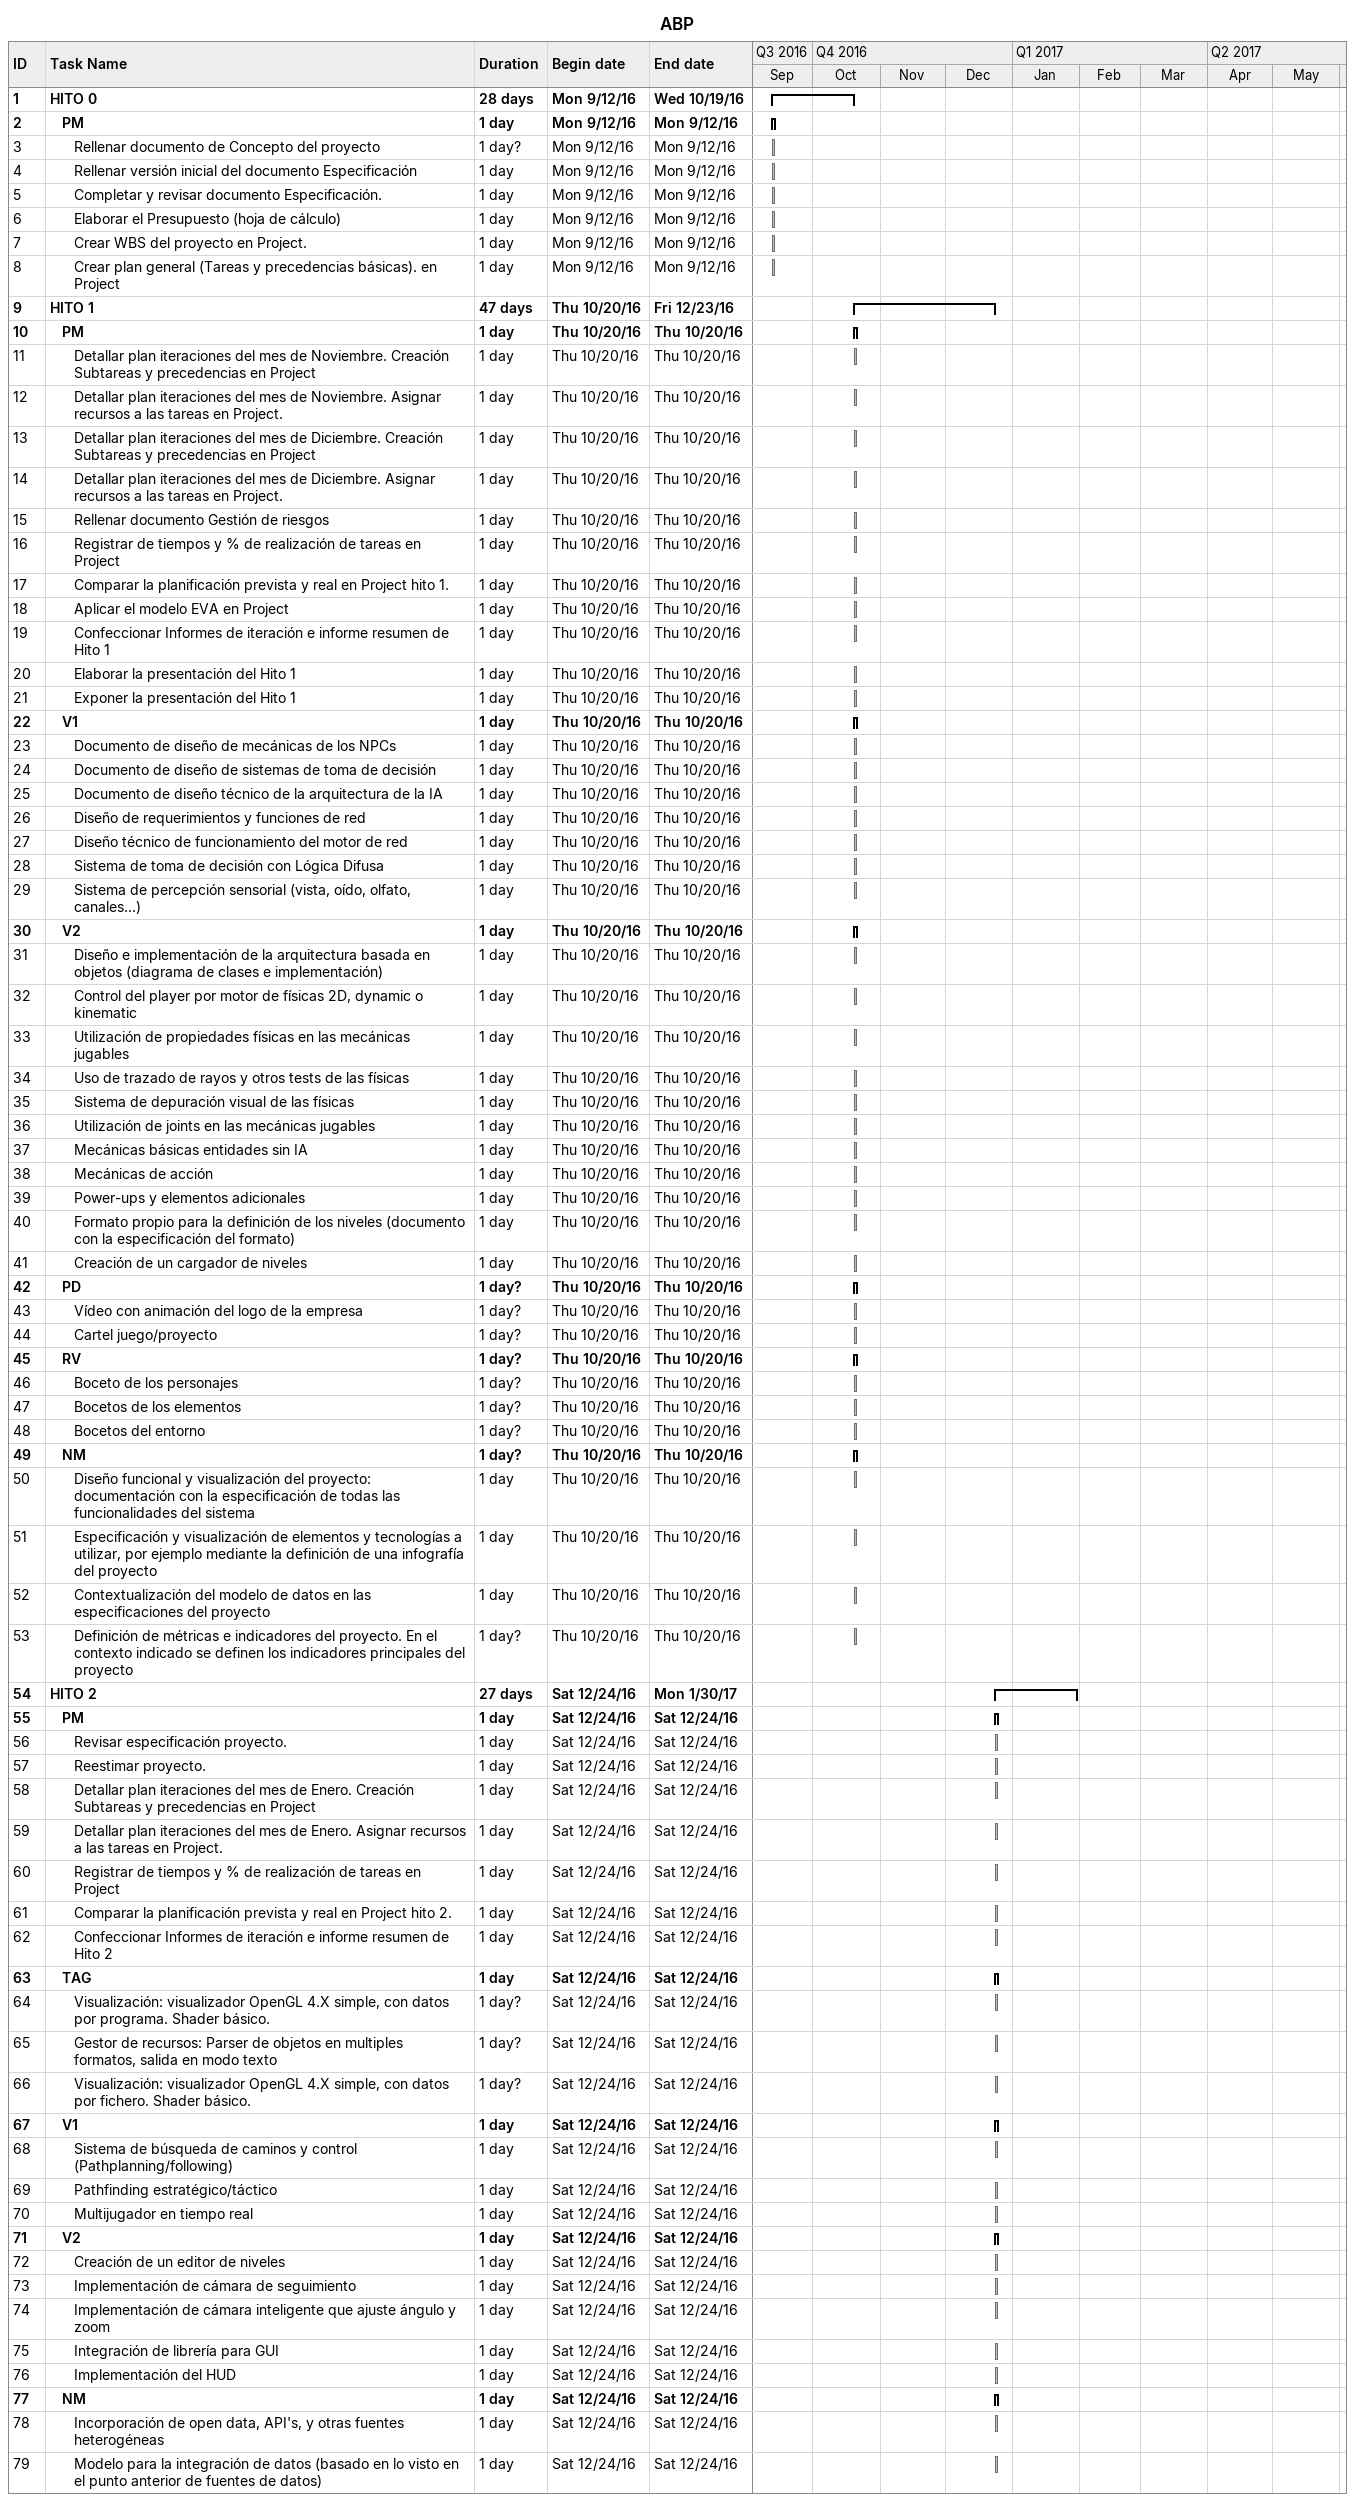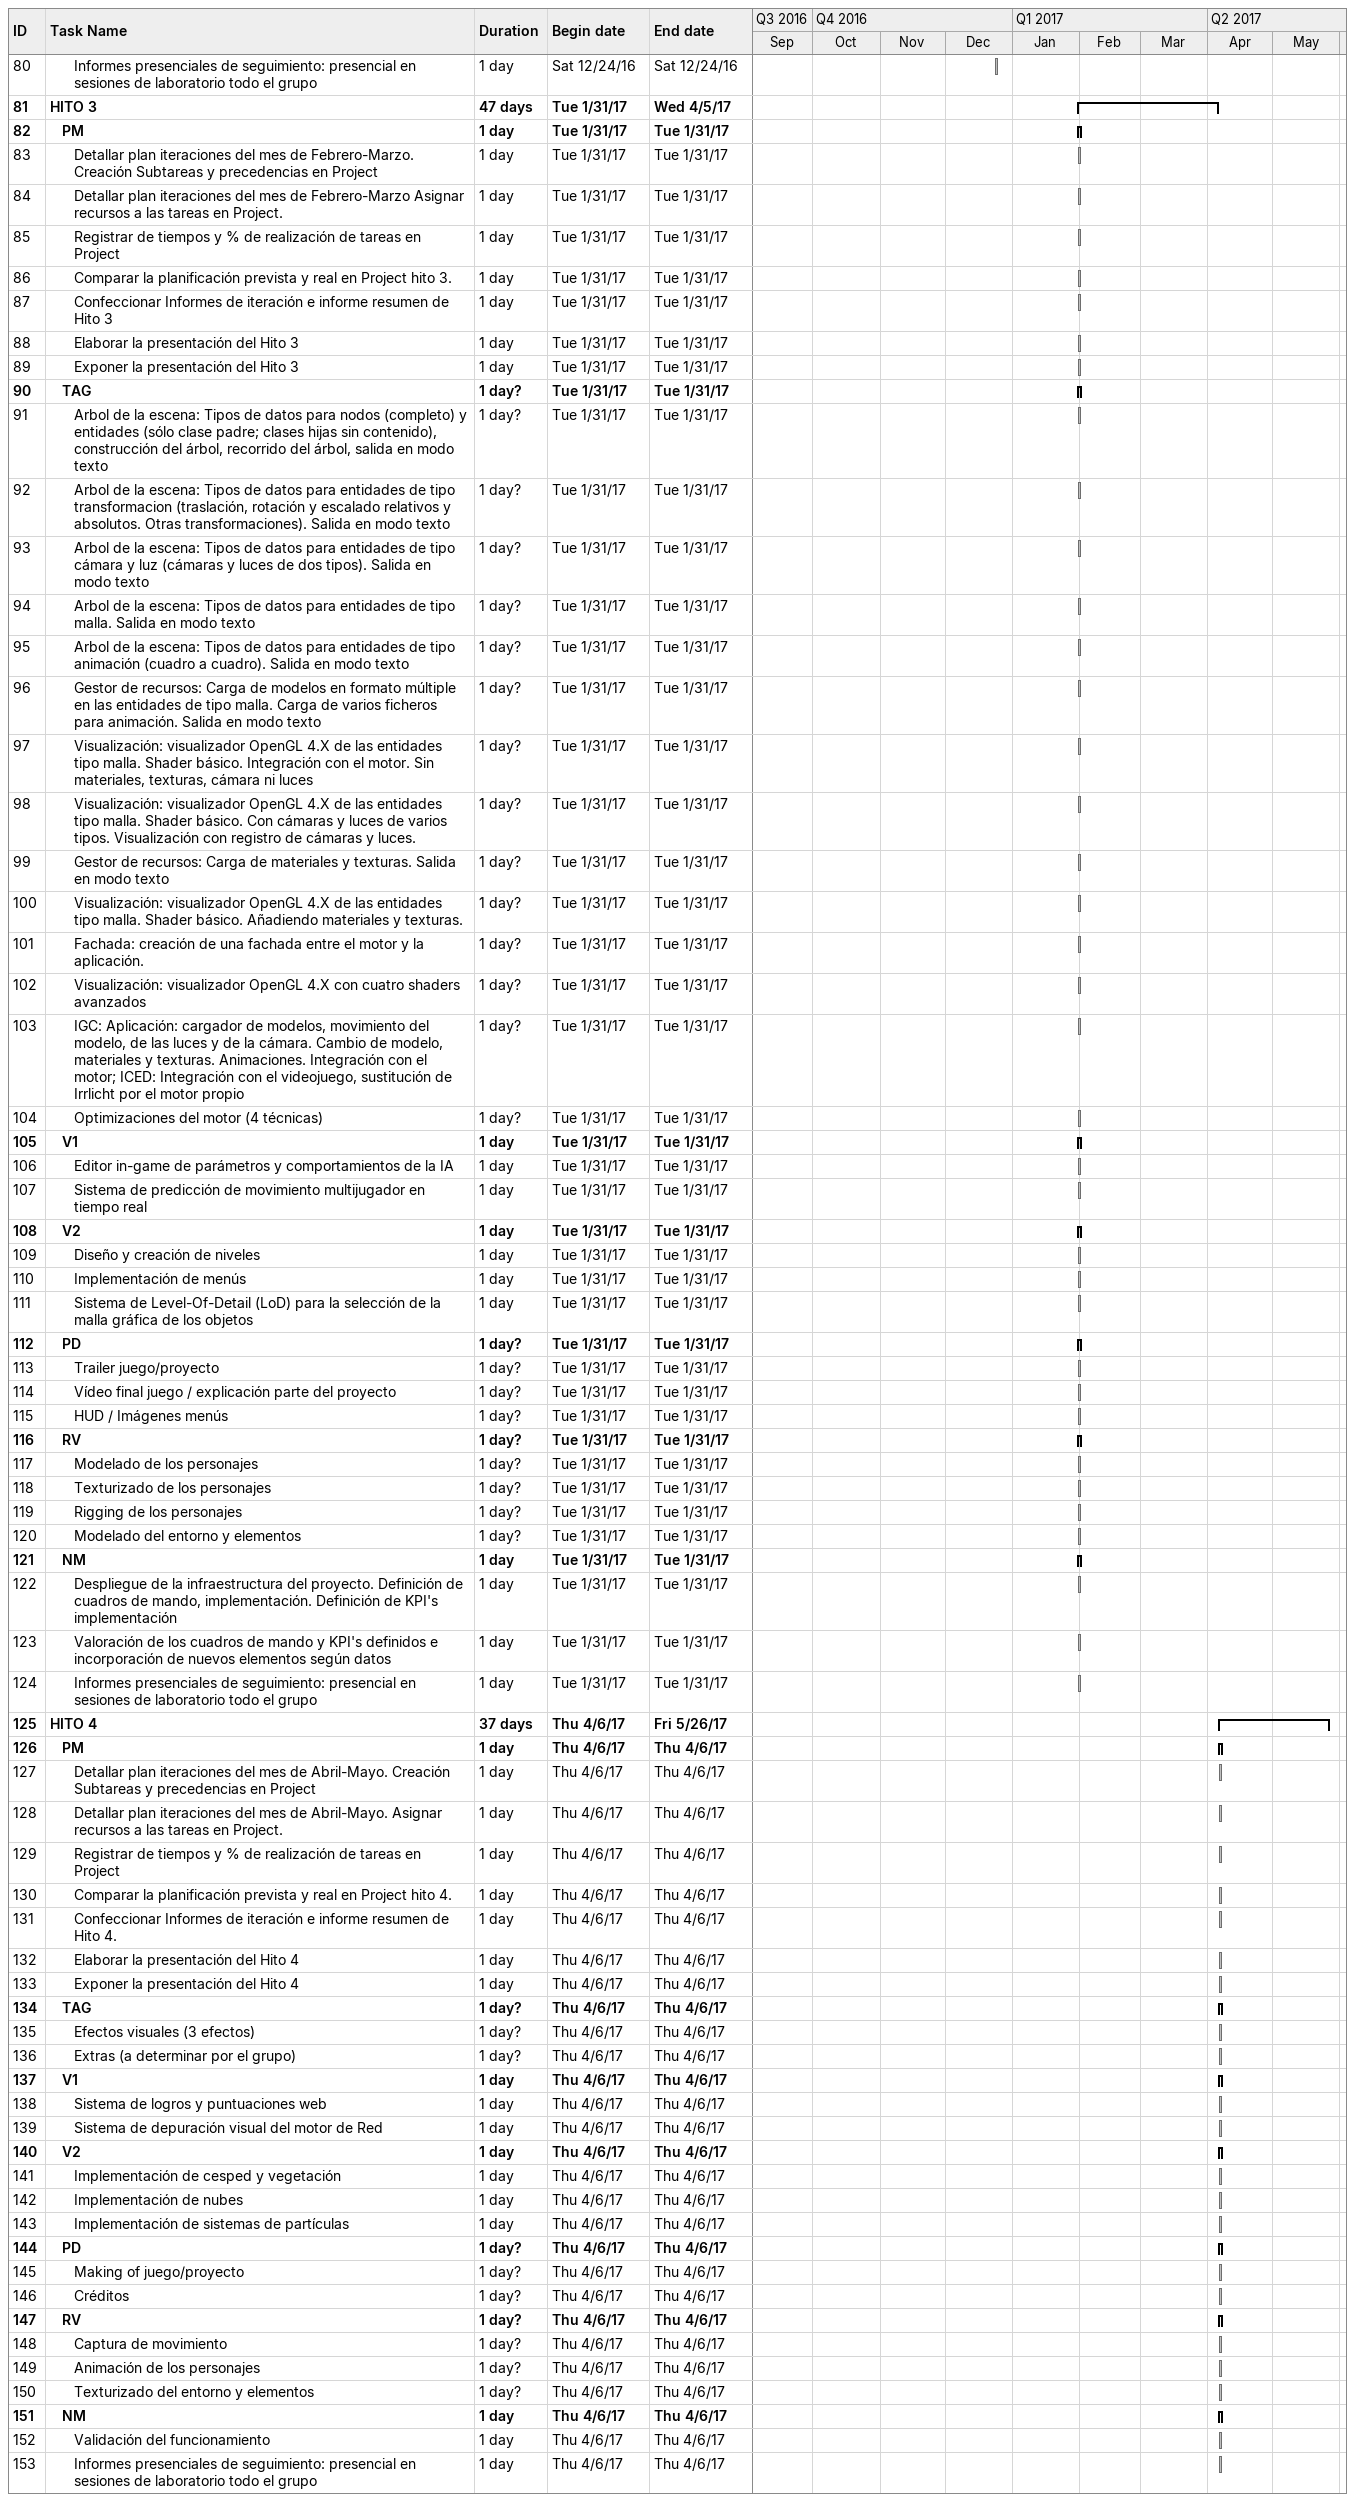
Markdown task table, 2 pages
ABP

| ID | Level | Task | Duration | Start | Finish |
|---|---|---|---|---|---|
| 1 | 1 | **HITO 0** | 28d | 2016-09-12 | 2016-10-19 |
| 2 | 2 | **PM** | 1d | 2016-09-12 | 2016-09-12 |
| 3 | 3 | Rellenar documento de Concepto del proyecto | 1d? | 2016-09-12 | 2016-09-12 |
| 4 | 3 | Rellenar versión inicial del documento Especificación | 1d | 2016-09-12 | 2016-09-12 |
| 5 | 3 | Completar y revisar documento Especificación. | 1d | 2016-09-12 | 2016-09-12 |
| 6 | 3 | Elaborar el Presupuesto (hoja de cálculo) | 1d | 2016-09-12 | 2016-09-12 |
| 7 | 3 | Crear WBS del proyecto en Project. | 1d | 2016-09-12 | 2016-09-12 |
| 8 | 3 | Crear plan general (Tareas y precedencias básicas). en Project | 1d | 2016-09-12 | 2016-09-12 |
| 9 | 1 | **HITO 1** | 47d | 2016-10-20 | 2016-12-23 |
| 10 | 2 | **PM** | 1d | 2016-10-20 | 2016-10-20 |
| 11 | 3 | Detallar plan iteraciones del mes de Noviembre. Creación Subtareas y precedencias en Project | 1d | 2016-10-20 | 2016-10-20 |
| 12 | 3 | Detallar plan iteraciones del mes de Noviembre. Asignar recursos a las tareas en Project. | 1d | 2016-10-20 | 2016-10-20 |
| 13 | 3 | Detallar plan iteraciones del mes de Diciembre. Creación Subtareas y precedencias en Project | 1d | 2016-10-20 | 2016-10-20 |
| 14 | 3 | Detallar plan iteraciones del mes de Diciembre. Asignar recursos a las tareas en Project. | 1d | 2016-10-20 | 2016-10-20 |
| 15 | 3 | Rellenar documento Gestión de riesgos | 1d | 2016-10-20 | 2016-10-20 |
| 16 | 3 | Registrar de tiempos y % de realización de tareas en Project | 1d | 2016-10-20 | 2016-10-20 |
| 17 | 3 | Comparar la planificación prevista y real en Project hito 1. | 1d | 2016-10-20 | 2016-10-20 |
| 18 | 3 | Aplicar el modelo EVA en Project | 1d | 2016-10-20 | 2016-10-20 |
| 19 | 3 | Confeccionar Informes de iteración e informe resumen de Hito 1 | 1d | 2016-10-20 | 2016-10-20 |
| 20 | 3 | Elaborar la presentación del Hito 1 | 1d | 2016-10-20 | 2016-10-20 |
| 21 | 3 | Exponer la presentación del Hito 1 | 1d | 2016-10-20 | 2016-10-20 |
| 22 | 2 | **V1** | 1d | 2016-10-20 | 2016-10-20 |
| 23 | 3 | Documento de diseño de mecánicas de los NPCs | 1d | 2016-10-20 | 2016-10-20 |
| 24 | 3 | Documento de diseño de sistemas de toma de decisión | 1d | 2016-10-20 | 2016-10-20 |
| 25 | 3 | Documento de diseño técnico de la arquitectura de la IA | 1d | 2016-10-20 | 2016-10-20 |
| 26 | 3 | Diseño de requerimientos y funciones de red | 1d | 2016-10-20 | 2016-10-20 |
| 27 | 3 | Diseño técnico de funcionamiento del motor de red | 1d | 2016-10-20 | 2016-10-20 |
| 28 | 3 | Sistema de toma de decisión con Lógica Difusa | 1d | 2016-10-20 | 2016-10-20 |
| 29 | 3 | Sistema de percepción sensorial (vista, oído, olfato, canales…) | 1d | 2016-10-20 | 2016-10-20 |
| 30 | 2 | **V2** | 1d | 2016-10-20 | 2016-10-20 |
| 31 | 3 | Diseño e implementación de la arquitectura basada en objetos (diagrama de clases e implementación) | 1d | 2016-10-20 | 2016-10-20 |
| 32 | 3 | Control del player por motor de físicas 2D, dynamic o kinematic | 1d | 2016-10-20 | 2016-10-20 |
| 33 | 3 | Utilización de propiedades físicas en las mecánicas jugables | 1d | 2016-10-20 | 2016-10-20 |
| 34 | 3 | Uso de trazado de rayos y otros tests de las físicas | 1d | 2016-10-20 | 2016-10-20 |
| 35 | 3 | Sistema de depuración visual de las físicas | 1d | 2016-10-20 | 2016-10-20 |
| 36 | 3 | Utilización de joints en las mecánicas jugables | 1d | 2016-10-20 | 2016-10-20 |
| 37 | 3 | Mecánicas básicas entidades sin IA | 1d | 2016-10-20 | 2016-10-20 |
| 38 | 3 | Mecánicas de acción | 1d | 2016-10-20 | 2016-10-20 |
| 39 | 3 | Power-ups y elementos adicionales | 1d | 2016-10-20 | 2016-10-20 |
| 40 | 3 | Formato propio para la definición de los niveles (documento con la especificación del formato) | 1d | 2016-10-20 | 2016-10-20 |
| 41 | 3 | Creación de un cargador de niveles | 1d | 2016-10-20 | 2016-10-20 |
| 42 | 2 | **PD** | 1d? | 2016-10-20 | 2016-10-20 |
| 43 | 3 | Vídeo con animación del logo de la empresa | 1d? | 2016-10-20 | 2016-10-20 |
| 44 | 3 | Cartel juego/proyecto | 1d? | 2016-10-20 | 2016-10-20 |
| 45 | 2 | **RV** | 1d? | 2016-10-20 | 2016-10-20 |
| 46 | 3 | Boceto de los personajes | 1d? | 2016-10-20 | 2016-10-20 |
| 47 | 3 | Bocetos de los elementos | 1d? | 2016-10-20 | 2016-10-20 |
| 48 | 3 | Bocetos del entorno | 1d? | 2016-10-20 | 2016-10-20 |
| 49 | 2 | **NM** | 1d? | 2016-10-20 | 2016-10-20 |
| 50 | 3 | Diseño funcional y visualización del proyecto: documentación con la especificación de todas las funcionalidades del sistema | 1d | 2016-10-20 | 2016-10-20 |
| 51 | 3 | Especificación y visualización de elementos y tecnologías a utilizar, por ejemplo mediante la definición de una infografía del proyecto | 1d | 2016-10-20 | 2016-10-20 |
| 52 | 3 | Contextualización del modelo de datos en las especificaciones del proyecto | 1d | 2016-10-20 | 2016-10-20 |
| 53 | 3 | Definición de métricas e indicadores del proyecto. En el contexto indicado se definen los indicadores principales del proyecto | 1d? | 2016-10-20 | 2016-10-20 |
| 54 | 1 | **HITO 2** | 27d | 2016-12-24 | 2017-01-30 |
| 55 | 2 | **PM** | 1d | 2016-12-24 | 2016-12-24 |
| 56 | 3 | Revisar especificación proyecto. | 1d | 2016-12-24 | 2016-12-24 |
| 57 | 3 | Reestimar proyecto. | 1d | 2016-12-24 | 2016-12-24 |
| 58 | 3 | Detallar plan iteraciones del mes de Enero. Creación Subtareas y precedencias en Project | 1d | 2016-12-24 | 2016-12-24 |
| 59 | 3 | Detallar plan iteraciones del mes de Enero. Asignar recursos a las tareas en Project. | 1d | 2016-12-24 | 2016-12-24 |
| 60 | 3 | Registrar de tiempos y % de realización de tareas en Project | 1d | 2016-12-24 | 2016-12-24 |
| 61 | 3 | Comparar la planificación prevista y real en Project hito 2. | 1d | 2016-12-24 | 2016-12-24 |
| 62 | 3 | Confeccionar Informes de iteración e informe resumen de Hito 2 | 1d | 2016-12-24 | 2016-12-24 |
| 63 | 2 | **TAG** | 1d | 2016-12-24 | 2016-12-24 |
| 64 | 3 | Visualización: visualizador OpenGL 4.X simple, con datos por programa. Shader básico. | 1d? | 2016-12-24 | 2016-12-24 |
| 65 | 3 | Gestor de recursos: Parser de objetos en multiples formatos, salida en modo texto | 1d? | 2016-12-24 | 2016-12-24 |
| 66 | 3 | Visualización: visualizador OpenGL 4.X simple, con datos por fichero. Shader básico. | 1d? | 2016-12-24 | 2016-12-24 |
| 67 | 2 | **V1** | 1d | 2016-12-24 | 2016-12-24 |
| 68 | 3 | Sistema de búsqueda de caminos y control (Pathplanning/following) | 1d | 2016-12-24 | 2016-12-24 |
| 69 | 3 | Pathfinding estratégico/táctico | 1d | 2016-12-24 | 2016-12-24 |
| 70 | 3 | Multijugador en tiempo real | 1d | 2016-12-24 | 2016-12-24 |
| 71 | 2 | **V2** | 1d | 2016-12-24 | 2016-12-24 |
| 72 | 3 | Creación de un editor de niveles | 1d | 2016-12-24 | 2016-12-24 |
| 73 | 3 | Implementación de cámara de seguimiento | 1d | 2016-12-24 | 2016-12-24 |
| 74 | 3 | Implementación de cámara inteligente que ajuste ángulo y zoom | 1d | 2016-12-24 | 2016-12-24 |
| 75 | 3 | Integración de librería para GUI | 1d | 2016-12-24 | 2016-12-24 |
| 76 | 3 | Implementación del HUD | 1d | 2016-12-24 | 2016-12-24 |
| 77 | 2 | **NM** | 1d | 2016-12-24 | 2016-12-24 |
| 78 | 3 | Incorporación de open data, API's, y otras fuentes heterogéneas | 1d | 2016-12-24 | 2016-12-24 |
| 79 | 3 | Modelo para la integración de datos (basado en lo visto en el punto anterior de fuentes de datos) | 1d | 2016-12-24 | 2016-12-24 |
| 80 | 3 | Informes presenciales de seguimiento: presencial en sesiones de laboratorio todo el grupo | 1d | 2016-12-24 | 2016-12-24 |
| 81 | 1 | **HITO 3** | 47d | 2017-01-31 | 2017-04-05 |
| 82 | 2 | **PM** | 1d | 2017-01-31 | 2017-01-31 |
| 83 | 3 | Detallar plan iteraciones del mes de Febrero-Marzo. Creación Subtareas y precedencias en Project | 1d | 2017-01-31 | 2017-01-31 |
| 84 | 3 | Detallar plan iteraciones del mes de Febrero-Marzo Asignar recursos a las tareas en Project. | 1d | 2017-01-31 | 2017-01-31 |
| 85 | 3 | Registrar de tiempos y % de realización de tareas en Project | 1d | 2017-01-31 | 2017-01-31 |
| 86 | 3 | Comparar la planificación prevista y real en Project hito 3. | 1d | 2017-01-31 | 2017-01-31 |
| 87 | 3 | Confeccionar Informes de iteración e informe resumen de Hito 3 | 1d | 2017-01-31 | 2017-01-31 |
| 88 | 3 | Elaborar la presentación del Hito 3 | 1d | 2017-01-31 | 2017-01-31 |
| 89 | 3 | Exponer la presentación del Hito 3 | 1d | 2017-01-31 | 2017-01-31 |
| 90 | 2 | **TAG** | 1d? | 2017-01-31 | 2017-01-31 |
| 91 | 3 | Arbol de la escena: Tipos de datos para nodos (completo) y entidades (sólo clase padre; clases hijas sin contenido), construcción del árbol, recorrido del árbol, salida en modo texto | 1d? | 2017-01-31 | 2017-01-31 |
| 92 | 3 | Arbol de la escena: Tipos de datos para entidades de tipo transformacion (traslación, rotación y escalado relativos y absolutos. Otras transformaciones). Salida en modo texto | 1d? | 2017-01-31 | 2017-01-31 |
| 93 | 3 | Arbol de la escena: Tipos de datos para entidades de tipo cámara y luz (cámaras y luces de dos tipos). Salida en modo texto | 1d? | 2017-01-31 | 2017-01-31 |
| 94 | 3 | Arbol de la escena: Tipos de datos para entidades de tipo malla. Salida en modo texto | 1d? | 2017-01-31 | 2017-01-31 |
| 95 | 3 | Arbol de la escena: Tipos de datos para entidades de tipo animación (cuadro a cuadro). Salida en modo texto | 1d? | 2017-01-31 | 2017-01-31 |
| 96 | 3 | Gestor de recursos: Carga de modelos en formato múltiple en las entidades de tipo malla. Carga de varios ficheros para animación. Salida en modo texto | 1d? | 2017-01-31 | 2017-01-31 |
| 97 | 3 | Visualización: visualizador OpenGL 4.X de las entidades tipo malla. Shader básico. Integración con el motor. Sin materiales, texturas, cámara ni luces | 1d? | 2017-01-31 | 2017-01-31 |
| 98 | 3 | Visualización: visualizador OpenGL 4.X de las entidades tipo malla. Shader básico. Con cámaras y luces de varios tipos. Visualización con registro de cámaras y luces. | 1d? | 2017-01-31 | 2017-01-31 |
| 99 | 3 | Gestor de recursos: Carga de materiales y texturas. Salida en modo texto | 1d? | 2017-01-31 | 2017-01-31 |
| 100 | 3 | Visualización: visualizador OpenGL 4.X de las entidades tipo malla. Shader básico. Añadiendo materiales y texturas. | 1d? | 2017-01-31 | 2017-01-31 |
| 101 | 3 | Fachada: creación de una fachada entre el motor y la aplicación. | 1d? | 2017-01-31 | 2017-01-31 |
| 102 | 3 | Visualización: visualizador OpenGL 4.X con cuatro shaders avanzados | 1d? | 2017-01-31 | 2017-01-31 |
| 103 | 3 | IGC: Aplicación: cargador de modelos, movimiento del modelo, de las luces y de la cámara. Cambio de modelo, materiales y texturas. Animaciones. Integración con el motor; ICED: Integración con el videojuego, sustitución de Irrlicht por el motor propio | 1d? | 2017-01-31 | 2017-01-31 |
| 104 | 3 | Optimizaciones del motor (4 técnicas) | 1d? | 2017-01-31 | 2017-01-31 |
| 105 | 2 | **V1** | 1d | 2017-01-31 | 2017-01-31 |
| 106 | 3 | Editor in-game de parámetros y comportamientos de la IA | 1d | 2017-01-31 | 2017-01-31 |
| 107 | 3 | Sistema de predicción de movimiento multijugador en tiempo real | 1d | 2017-01-31 | 2017-01-31 |
| 108 | 2 | **V2** | 1d | 2017-01-31 | 2017-01-31 |
| 109 | 3 | Diseño y creación de niveles | 1d | 2017-01-31 | 2017-01-31 |
| 110 | 3 | Implementación de menús | 1d | 2017-01-31 | 2017-01-31 |
| 111 | 3 | Sistema de Level-Of-Detail (LoD) para la selección de la malla gráfica de los objetos | 1d | 2017-01-31 | 2017-01-31 |
| 112 | 2 | **PD** | 1d? | 2017-01-31 | 2017-01-31 |
| 113 | 3 | Trailer juego/proyecto | 1d? | 2017-01-31 | 2017-01-31 |
| 114 | 3 | Vídeo final juego / explicación parte del proyecto | 1d? | 2017-01-31 | 2017-01-31 |
| 115 | 3 | HUD / Imágenes menús | 1d? | 2017-01-31 | 2017-01-31 |
| 116 | 2 | **RV** | 1d? | 2017-01-31 | 2017-01-31 |
| 117 | 3 | Modelado de los personajes | 1d? | 2017-01-31 | 2017-01-31 |
| 118 | 3 | Texturizado de los personajes | 1d? | 2017-01-31 | 2017-01-31 |
| 119 | 3 | Rigging de los personajes | 1d? | 2017-01-31 | 2017-01-31 |
| 120 | 3 | Modelado del entorno y elementos | 1d? | 2017-01-31 | 2017-01-31 |
| 121 | 2 | **NM** | 1d | 2017-01-31 | 2017-01-31 |
| 122 | 3 | Despliegue de la infraestructura del proyecto. Definición de cuadros de mando, implementación. Definición de KPI's implementación | 1d | 2017-01-31 | 2017-01-31 |
| 123 | 3 | Valoración de los cuadros de mando y KPI's definidos e incorporación de nuevos elementos según datos | 1d | 2017-01-31 | 2017-01-31 |
| 124 | 3 | Informes presenciales de seguimiento: presencial en sesiones de laboratorio todo el grupo | 1d | 2017-01-31 | 2017-01-31 |
| 125 | 1 | **HITO 4** | 37d | 2017-04-06 | 2017-05-26 |
| 126 | 2 | **PM** | 1d | 2017-04-06 | 2017-04-06 |
| 127 | 3 | Detallar plan iteraciones del mes de Abril-Mayo. Creación Subtareas y precedencias en Project | 1d | 2017-04-06 | 2017-04-06 |
| 128 | 3 | Detallar plan iteraciones del mes de Abril-Mayo. Asignar recursos a las tareas en Project. | 1d | 2017-04-06 | 2017-04-06 |
| 129 | 3 | Registrar de tiempos y % de realización de tareas en Project | 1d | 2017-04-06 | 2017-04-06 |
| 130 | 3 | Comparar la planificación prevista y real en Project hito 4. | 1d | 2017-04-06 | 2017-04-06 |
| 131 | 3 | Confeccionar Informes de iteración e informe resumen de Hito 4. | 1d | 2017-04-06 | 2017-04-06 |
| 132 | 3 | Elaborar la presentación del Hito 4 | 1d | 2017-04-06 | 2017-04-06 |
| 133 | 3 | Exponer la presentación del Hito 4 | 1d | 2017-04-06 | 2017-04-06 |
| 134 | 2 | **TAG** | 1d? | 2017-04-06 | 2017-04-06 |
| 135 | 3 | Efectos visuales (3 efectos) | 1d? | 2017-04-06 | 2017-04-06 |
| 136 | 3 | Extras (a determinar por el grupo) | 1d? | 2017-04-06 | 2017-04-06 |
| 137 | 2 | **V1** | 1d | 2017-04-06 | 2017-04-06 |
| 138 | 3 | Sistema de logros y puntuaciones web | 1d | 2017-04-06 | 2017-04-06 |
| 139 | 3 | Sistema de depuración visual del motor de Red | 1d | 2017-04-06 | 2017-04-06 |
| 140 | 2 | **V2** | 1d | 2017-04-06 | 2017-04-06 |
| 141 | 3 | Implementación de cesped y vegetación | 1d | 2017-04-06 | 2017-04-06 |
| 142 | 3 | Implementación de nubes | 1d | 2017-04-06 | 2017-04-06 |
| 143 | 3 | Implementación de sistemas de partículas | 1d | 2017-04-06 | 2017-04-06 |
| 144 | 2 | **PD** | 1d? | 2017-04-06 | 2017-04-06 |
| 145 | 3 | Making of juego/proyecto | 1d? | 2017-04-06 | 2017-04-06 |
| 146 | 3 | Créditos | 1d? | 2017-04-06 | 2017-04-06 |
| 147 | 2 | **RV** | 1d? | 2017-04-06 | 2017-04-06 |
| 148 | 3 | Captura de movimiento | 1d? | 2017-04-06 | 2017-04-06 |
| 149 | 3 | Animación de los personajes | 1d? | 2017-04-06 | 2017-04-06 |
| 150 | 3 | Texturizado del entorno y elementos | 1d? | 2017-04-06 | 2017-04-06 |
| 151 | 2 | **NM** | 1d | 2017-04-06 | 2017-04-06 |
| 152 | 3 | Validación del funcionamiento | 1d | 2017-04-06 | 2017-04-06 |
| 153 | 3 | Informes presenciales de seguimiento: presencial en sesiones de laboratorio todo el grupo | 1d | 2017-04-06 | 2017-04-06 |
